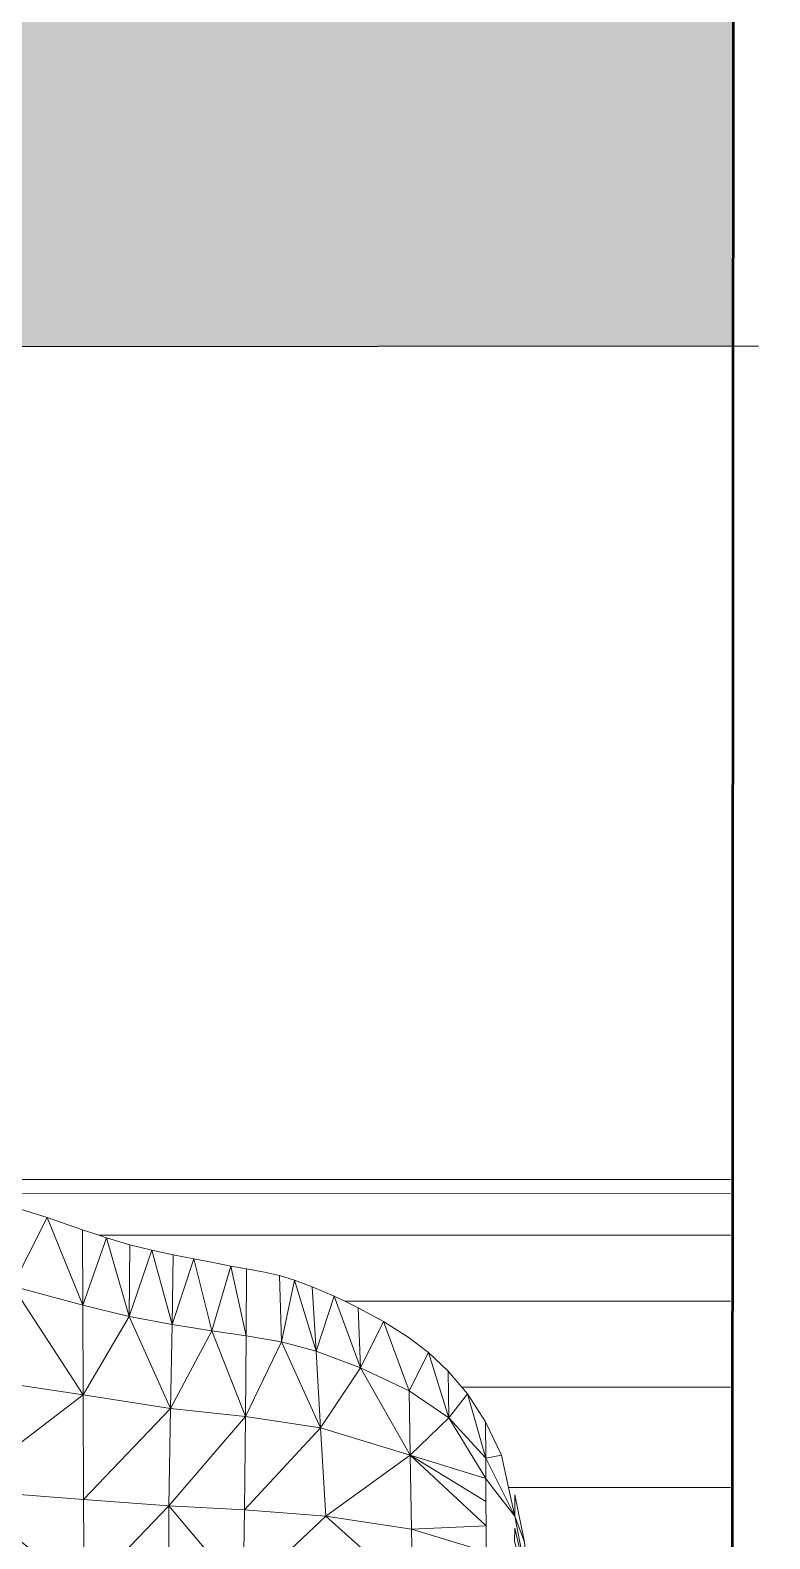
# Model space of a CAD drawing. Header units: centimetres. Extents: x -48696 to 156237, y -5617 to 29024.
# Drawn here: x 88712.89 to 88716.45, y 12981.5 to 12988.76 of the extents above; entities that cross this region are included whole.
import ezdxf

# ---------------------------------------------------------------- set-up
doc = ezdxf.new("R2010")
doc.units = ezdxf.units.CM
for name, color, linetype, lineweight in [('Moveis', 1, 'Continuous', 9), ('Parede Baixa', 5, 'Continuous', 50), ('Pisos Externos', 15, 'Continuous', 9)]:
    doc.layers.add(name, color=color, linetype=linetype, lineweight=lineweight)
doc.layers.add('Piso', color=55, linetype='Continuous')

# ---------------------------------------------------------------- blocks, each defined once
blk = doc.blocks.new('o')
at = {"layer": 'Moveis'}
blk.add_line((12552.0413, 3261.5202), (12555.278, 3261.5202), dxfattribs=at)
for points, invisible_edges in [([(12552.0413, 3261.5202), (12552.0907, 3279.4681), (12555.278, 3261.5202)], 3), ([(12552.0413, 3261.5202), (12552.0907, 3279.4681), (12555.278, 3261.5202)], 3), ([(12552.0413, 3261.5202), (12552.0907, 3279.4681), (12555.278, 3261.5202)], 3), ([(12552.0413, 3261.5202), (12552.0907, 3279.4681), (12555.278, 3261.5202)], 3), ([(12552.0413, 3261.5202), (12552.0907, 3279.4681), (12555.278, 3261.5202)], 3), ([(12552.0413, 3261.4563), (12555.278, 3261.5202), (12555.4803, 3261.4573)], 3), ([(12552.0413, 3261.2691), (12555.2938, 3261.4026), (12555.1252, 3261.3494)], 13), ([(12552.0413, 3261.2691), (12555.1252, 3261.3494), (12554.8924, 3261.2691)], 3), ([(12554.8924, 3261.2691), (12555.1252, 3261.3494), (12554.9651, 3261.2934)], 1), ([(12554.0769, 3261.087), (12554.8924, 3261.2691), (12554.1444, 3261.102)], 3), ([(12554.1444, 3261.102), (12554.8924, 3261.2691), (12554.2248, 3261.117)], 3), ([(12554.2248, 3261.117), (12554.8924, 3261.2691), (12554.2954, 3261.1303)], 3), ([(12554.2954, 3261.1303), (12554.8924, 3261.2691), (12554.3761, 3261.1456)], 3), ([(12554.3761, 3261.1456), (12554.8924, 3261.2691), (12554.4636, 3261.1624)], 3), ([(12554.4636, 3261.1624), (12554.8924, 3261.2691), (12554.5556, 3261.1807)], 3), ([(12554.5556, 3261.1807), (12554.8924, 3261.2691), (12554.6519, 3261.2017)], 3), ([(12554.6519, 3261.2017), (12554.8924, 3261.2691), (12554.7523, 3261.2267)], 3), ([(12554.7523, 3261.2267), (12554.8924, 3261.2691), (12554.8567, 3261.2571)], 1), ([(12554.8924, 3261.2691), (12554.964, 3260.9544), (12554.8567, 3261.2571)], 1), ([(12554.964, 3260.9544), (12554.8924, 3261.2691), (12554.9651, 3261.2934)], 1), ([(12554.2274, 3260.8145), (12554.0769, 3261.087), (12554.1444, 3261.102)], 13), ([(12554.2274, 3260.8145), (12554.1444, 3261.102), (12554.2248, 3261.117)], 1), ([(12554.3761, 3261.1456), (12554.3823, 3260.8377), (12554.2954, 3261.1303)], 1), ([(12554.3823, 3260.8377), (12554.3761, 3261.1456), (12554.4636, 3261.1624)], 1), ([(12552.0413, 3260.9712), (12554.0769, 3261.087), (12554.0092, 3261.0671)], 13), ([(12552.0413, 3260.9712), (12554.0092, 3261.0671), (12553.9286, 3261.037)], 13), ([(12552.0413, 3260.9712), (12553.9286, 3261.037), (12553.8305, 3260.9946)], 13), ([(12554.0769, 3261.087), (12554.2274, 3260.8145), (12554.067, 3260.7876)], 1), ([(12552.0413, 3260.9712), (12553.8305, 3260.9946), (12553.7822, 3260.9712)], 1), ([(12552.0413, 3260.583), (12553.7822, 3260.9712), (12553.7212, 3260.9416)], 13), ([(12553.7212, 3260.9416), (12553.8305, 3260.9946), (12553.7102, 3260.6706)], 1), ([(12553.8305, 3260.9946), (12553.7212, 3260.9416), (12553.7822, 3260.9712)], 1), ([(12552.0413, 3260.583), (12553.7212, 3260.9416), (12553.6074, 3260.8797)], 13), ([(12552.0413, 3260.583), (12553.6074, 3260.8797), (12553.4955, 3260.8096)], 13), ([(12553.4913, 3260.5666), (12553.4955, 3260.8096), (12553.6074, 3260.8797)], 1), ([(12552.0413, 3260.583), (12553.4955, 3260.8096), (12553.404, 3260.7405)], 13), ([(12553.4955, 3260.8096), (12553.4913, 3260.5666), (12553.404, 3260.7405)], 1), ([(12552.0413, 3260.583), (12553.404, 3260.7405), (12553.3147, 3260.6565)], 13), ([(12552.0413, 3260.583), (12553.3147, 3260.6565), (12553.253, 3260.583)], 1), ([(12552.0413, 3260.131), (12553.253, 3260.583), (12553.2278, 3260.5531)], 13), ([(12552.0413, 3260.131), (12553.2278, 3260.5531), (12553.1464, 3260.4272)], 13), ([(12552.0413, 3260.131), (12553.1464, 3260.4272), (12553.0739, 3260.2761)], 13), ([(12552.0413, 3260.131), (12553.0739, 3260.2761), (12553.0426, 3260.131)], 1), ([(12553.1457, 3260.2638), (12553.1145, 3260.131), (12553.0147, 3260.0018)], 1), ([(12553.0426, 3260.131), (12553.1457, 3260.2638), (12553.0147, 3260.0018)], 1), ([(12553.1457, 3260.2638), (12553.0426, 3260.131), (12553.0739, 3260.2761)], 1), ([(12553.1145, 3260.131), (12553.1457, 3260.2638), (12553.1453, 3260.171)], 1), ([(12552.0413, 3259.6459), (12553.0141, 3260.0972), (12552.9707, 3259.8836)], 13), ([(12553.0141, 3260.0972), (12553.0426, 3260.131), (12553.0147, 3260.0018)], 1)]:
    blk.add_3dface(points, dxfattribs=dict(at, invisible_edges=invisible_edges))
for points in [[(12555.2938, 3261.4026), (12555.2809, 3261.0391), (12555.1252, 3261.3494)], [(12555.2809, 3261.0391), (12554.964, 3260.9544), (12555.1252, 3261.3494)], [(12555.1252, 3261.3494), (12554.964, 3260.9544), (12554.9651, 3261.2934)], [(12554.8567, 3261.2571), (12554.7549, 3260.9021), (12554.7523, 3261.2267)], [(12554.964, 3260.9544), (12554.7549, 3260.9021), (12554.8567, 3261.2571)], [(12554.5612, 3260.8657), (12554.4636, 3261.1624), (12554.5556, 3261.1807)], [(12554.6519, 3261.2017), (12554.5612, 3260.8657), (12554.5556, 3261.1807)], [(12554.7549, 3260.9021), (12554.5612, 3260.8657), (12554.6519, 3261.2017)], [(12554.7549, 3260.9021), (12554.6519, 3261.2017), (12554.7523, 3261.2267)], [(12554.2954, 3261.1303), (12554.2274, 3260.8145), (12554.2248, 3261.117)], [(12554.3823, 3260.8377), (12554.2274, 3260.8145), (12554.2954, 3261.1303)], [(12554.5612, 3260.8657), (12554.3823, 3260.8377), (12554.4636, 3261.1624)], [(12553.9286, 3261.037), (12553.9113, 3260.7455), (12553.8305, 3260.9946)], [(12554.067, 3260.7876), (12553.9113, 3260.7455), (12554.0092, 3261.0671)], [(12554.0092, 3261.0671), (12553.9113, 3260.7455), (12553.9286, 3261.037)], [(12554.0769, 3261.087), (12554.067, 3260.7876), (12554.0092, 3261.0671)], [(12555.2809, 3261.0391), (12554.9627, 3260.5486), (12554.964, 3260.9544)], [(12555.5727, 3260.6411), (12554.9627, 3260.5486), (12555.2809, 3261.0391)], [(12553.9113, 3260.7455), (12553.7102, 3260.6706), (12553.8305, 3260.9946)], [(12553.7212, 3260.9416), (12553.7102, 3260.6706), (12553.6074, 3260.8797)], [(12554.7549, 3260.9021), (12554.5679, 3260.4878), (12554.5612, 3260.8657)], [(12554.9627, 3260.5486), (12554.5679, 3260.4878), (12554.7549, 3260.9021)], [(12554.964, 3260.9544), (12554.9627, 3260.5486), (12554.7549, 3260.9021)], [(12553.7102, 3260.6706), (12553.4913, 3260.5666), (12553.6074, 3260.8797)], [(12554.3823, 3260.8377), (12554.2306, 3260.4518), (12554.2274, 3260.8145)], [(12554.5679, 3260.4878), (12554.2306, 3260.4518), (12554.3823, 3260.8377)], [(12554.5679, 3260.4878), (12554.3823, 3260.8377), (12554.5612, 3260.8657)], [(12554.067, 3260.7876), (12553.8909, 3260.3994), (12553.9113, 3260.7455)], [(12554.2306, 3260.4518), (12553.8909, 3260.3994), (12554.067, 3260.7876)], [(12554.2306, 3260.4518), (12554.067, 3260.7876), (12554.2274, 3260.8145)], [(12553.404, 3260.7405), (12553.3123, 3260.445), (12553.3147, 3260.6565)], [(12553.4913, 3260.5666), (12553.3123, 3260.445), (12553.404, 3260.7405)], [(12553.9113, 3260.7455), (12553.8909, 3260.3994), (12553.7102, 3260.6706)], [(12553.7102, 3260.6706), (12553.4863, 3260.2769), (12553.4913, 3260.5666)], [(12553.8909, 3260.3994), (12553.4863, 3260.2769), (12553.7102, 3260.6706)], [(12555.5727, 3260.6411), (12555.5235, 3260.1203), (12554.9627, 3260.5486)], [(12553.2278, 3260.5531), (12553.1457, 3260.2638), (12553.1464, 3260.4272)], [(12553.3123, 3260.445), (12553.1457, 3260.2638), (12553.2278, 3260.5531)], [(12553.4913, 3260.5666), (12553.4863, 3260.2769), (12553.3123, 3260.445)], [(12554.5757, 3260.0476), (12554.2306, 3260.4518), (12554.5679, 3260.4878)], [(12554.9627, 3260.5486), (12554.9611, 3260.0768), (12554.5679, 3260.4878)], [(12554.9611, 3260.0768), (12554.5757, 3260.0476), (12554.5679, 3260.4878)], [(12555.5235, 3260.1203), (12554.9611, 3260.0768), (12554.9627, 3260.5486)], [(12553.4863, 3260.2769), (12553.1453, 3260.171), (12553.3123, 3260.445)], [(12553.3123, 3260.445), (12553.1453, 3260.171), (12553.1457, 3260.2638)], [(12554.2343, 3260.0297), (12553.8909, 3260.3994), (12554.2306, 3260.4518)], [(12554.5757, 3260.0476), (12554.2343, 3260.0297), (12554.2306, 3260.4518)], [(12553.8909, 3260.3994), (12553.8673, 3260.0011), (12553.4863, 3260.2769)], [(12554.2343, 3260.0297), (12553.8673, 3260.0011), (12553.8909, 3260.3994)], [(12553.4863, 3260.2769), (12553.1444, 3259.9573), (12553.1449, 3260.0681)], [(12553.4863, 3260.2769), (12553.4806, 3259.9421), (12553.1444, 3259.9573)], [(12553.4863, 3260.2769), (12553.1449, 3260.0681), (12553.1453, 3260.171)], [(12553.8673, 3260.0011), (12553.4806, 3259.9421), (12553.4863, 3260.2769)], [(12554.9611, 3260.0768), (12554.9582, 3259.6499), (12554.5757, 3260.0476)], [(12555.5235, 3260.1203), (12554.9582, 3259.6499), (12554.9611, 3260.0768)], [(12555.5235, 3259.6499), (12554.9582, 3259.6499), (12555.5235, 3260.1203)], [(12554.2411, 3259.6499), (12553.8673, 3260.0011), (12554.2343, 3260.0297)], [(12554.5757, 3260.0476), (12554.2411, 3259.6499), (12554.2343, 3260.0297)], [(12554.5757, 3259.6499), (12554.2411, 3259.6499), (12554.5757, 3260.0476)], [(12554.9582, 3259.6499), (12554.5757, 3259.6499), (12554.5757, 3260.0476)], [(12553.0147, 3260.0018), (12552.9473, 3259.6499), (12552.9707, 3259.8836)], [(12553.0154, 3259.8869), (12552.9473, 3259.6499), (12553.015, 3259.9474)], [(12553.4806, 3259.9421), (12553.144, 3259.8406), (12553.1444, 3259.9573)], [(12553.4806, 3259.9421), (12553.4754, 3259.6499), (12553.144, 3259.8406)], [(12553.8673, 3260.0011), (12553.4754, 3259.6499), (12553.4806, 3259.9421)], [(12554.2411, 3259.6499), (12553.4754, 3259.6499), (12553.8673, 3260.0011)]]:
    blk.add_3dface(points, dxfattribs=at)

msp = doc.modelspace()

# ---------------------------------------------------------------- hatches: boundary and pattern name
at = {"layer": 'Piso'}
h = msp.add_hatch(dxfattribs=at)
h.set_pattern_fill('ANSI37', color=256, scale=13.333333, angle=45)
h.set_pattern_definition([(90, (107309.408, -5346.1), (-42.33333, 3e-14), []), (180, (107309.408, -5346.1), (-3e-14, -42.33333), [])])
edge = h.paths.add_edge_path()
edge.add_line((88716.39943, 12987.23998), (88556.25896, 12987.11077))
edge.add_line((88556.25896, 12987.11077), (88556.18834, 12925.61088))
edge.add_line((88556.18834, 12925.61088), (88558.21646, 12925.60856))
edge.add_line((88558.21646, 12925.60856), (88558.20725, 12917.58448))
edge.add_line((88558.20725, 12917.58448), (88553.20728, 12917.6143))
edge.add_line((88553.20728, 12917.6143), (88553.16285, 12836.11431))
edge.add_line((88553.16285, 12836.11431), (88553.16228, 12835.61431))
edge.add_line((88553.16228, 12835.61431), (88556.16228, 12835.61087))
edge.add_line((88556.16228, 12835.61087), (88556.16572, 12838.61087))
edge.add_line((88556.16572, 12838.61087), (88628.66567, 12838.52762))
edge.add_line((88628.66567, 12838.52762), (88628.66969, 12842.02762))
edge.add_line((88628.66969, 12842.02762), (88625.6489, 12842.11456))
edge.add_line((88625.6489, 12842.11456), (88625.6489, 12847.76356))
edge.add_line((88625.6489, 12847.76356), (88633.63593, 12847.76356))
edge.add_line((88633.63593, 12847.76356), (88633.98104, 12847.28934))
edge.add_line((88633.98104, 12847.28934), (88633.98104, 12841.84115))
edge.add_line((88633.98104, 12841.84115), (88631.16969, 12842.02475))
edge.add_line((88631.16969, 12842.02475), (88631.16969, 12838.52475))
edge.add_line((88631.16969, 12838.52475), (88635.16572, 12838.61087))
edge.add_line((88635.16572, 12838.61087), (88635.16222, 12835.52016))
edge.add_line((88635.16222, 12835.52016), (88631.16223, 12835.52475))
edge.add_line((88631.16223, 12835.52475), (88631.15821, 12832.02475))
edge.add_line((88631.15821, 12832.02475), (88633.89964, 12832.03478))
edge.add_line((88633.89964, 12832.03478), (88633.65476, 12829.02189))
edge.add_line((88633.65476, 12829.02189), (88633.65476, 12826.39315))
edge.add_line((88633.65476, 12826.39315), (88625.92324, 12826.39315))
edge.add_line((88625.92324, 12826.39315), (88626.15477, 12829.0305))
edge.add_line((88626.15477, 12829.0305), (88626.15477, 12832.27499))
edge.add_line((88626.15477, 12832.27499), (88628.65821, 12832.02762))
edge.add_line((88628.65821, 12832.02762), (88628.66223, 12835.52762))
edge.add_line((88628.66223, 12835.52762), (88558.16227, 12835.60857))
edge.add_line((88558.16227, 12835.60857), (88558.15079, 12825.60858))
edge.add_line((88558.15079, 12825.60858), (88556.15503, 12825.60974))
edge.add_line((88556.15503, 12825.60974), (88556.15416, 12824.11087))
edge.add_line((88556.15416, 12824.11087), (88666.0803, 12824.06312))
edge.add_line((88666.0803, 12824.06312), (88666.12732, 12904.6682))
edge.add_line((88666.12732, 12904.6682), (88712.02909, 12904.6682))
edge.add_line((88712.02909, 12904.6682), (88711.9417, 12906.61073))
edge.add_line((88711.9417, 12906.61073), (88710.30697, 12907.35492))
edge.add_line((88710.30697, 12907.35492), (88710.53816, 12925.15884))
edge.add_line((88710.53816, 12925.15884), (88714.60714, 12925.106))
edge.add_line((88714.60714, 12925.106), (88713.60559, 12920.52145))
edge.add_line((88713.60559, 12920.52145), (88712.02909, 12908.9959))
edge.add_line((88712.02909, 12908.9959), (88716.23285, 12908.9959))
edge.add_line((88716.23285, 12908.9959), (88716.25083, 12939.81892))
edge.add_line((88716.25083, 12939.81892), (88711.84101, 12939.81892))
edge.add_line((88711.84101, 12939.81892), (88711.84101, 12942.10199))
edge.add_line((88711.84101, 12942.10199), (88708.89505, 12942.10199))
edge.add_line((88708.89505, 12942.10199), (88708.89505, 12926.68647))
edge.add_line((88708.89505, 12926.68647), (88657.25129, 12925.04136))
edge.add_line((88657.25129, 12925.04136), (88651.4298, 12930.31531))
edge.add_line((88651.4298, 12930.31531), (88649.66997, 12938.56428))
edge.add_line((88649.66997, 12938.56428), (88649.66997, 12964.39305))
edge.add_line((88649.66997, 12964.39305), (88662.80192, 12968.31471))
edge.add_line((88662.80192, 12968.31471), (88708.89505, 12965.64462))
edge.add_line((88708.89505, 12965.64462), (88708.89505, 12948.27545))
edge.add_line((88708.89505, 12948.27545), (88711.03168, 12948.37294))
edge.add_line((88711.03168, 12948.37294), (88711.05017, 12950.26695))
edge.add_line((88711.05017, 12950.26695), (88713.16171, 12950.24633))
edge.add_line((88713.16171, 12950.24633), (88713.17989, 12952.87539))
edge.add_line((88713.17989, 12952.87539), (88716.25798, 12952.07667))
edge.add_line((88716.25798, 12952.07667), (88716.26944, 12971.72073))
edge.add_line((88716.26944, 12971.72073), (88711.33916, 12971.72361))
edge.add_line((88711.33916, 12971.72361), (88711.33857, 12970.70377))
edge.add_line((88711.33857, 12970.70377), (88709.19612, 12971.29258))
edge.add_line((88709.19612, 12971.29258), (88706.51727, 12978.30324))
edge.add_line((88706.51727, 12978.30324), (88706.51727, 12985.34005))
edge.add_line((88706.51727, 12985.34005), (88716.27738, 12985.33436))
edge.add_line((88716.27738, 12985.33436), (88716.27849, 12987.23988))
at = {"layer": 'Pisos Externos'}
h = msp.add_hatch(dxfattribs=at)
h.set_pattern_fill('AR-SAND', color=256, scale=0.05, angle=135)
h.set_pattern_definition([(172.5, (104600.8725, 683.3967), (-1.67376745, -1.78690674), [0, -1.9304, 0, -2.159, 0, -2.06375]), (142.5, (104600.8725, 683.3967), (-4.12366426, -0.94505464), [0, -1.0414, 0, -1.7399, 0, -0.66675]), (102.5, (104601.977, 682.2921), (-2.80166156, 2.79149913), [0, -0.635, 0, -2.286, 0, -2.9845]), (92.5, (104601.977, 682.292), (-3.4877539, 1.91140555), [0, -0.3175, 0, -1.4986, 0, -1.7145])])
h.paths.add_polyline_path([(88635.01718, 12992.86564), (88710.06383, 12992.82187), (88711.26082, 12992.82187), (88711.26082, 12993.1152), (88711.341, 12993.1152), (88711.43611, 12993.1152), (88711.56006, 12993.1152), (88711.70441, 12993.1152), (88711.85931, 12993.1152), (88712.01421, 12993.1152), (88712.15856, 12993.1152), (88712.28251, 12993.1152), (88712.37762, 12993.1152), (88712.43741, 12993.1152), (88712.4578, 12993.1152), (88712.4578, 12992.82187), (88713.65479, 12992.82187), (88713.65479, 12993.1152), (88713.73497, 12993.1152), (88713.83009, 12993.1152), (88713.95404, 12993.1152), (88714.09838, 12993.1152), (88714.25329, 12993.1152), (88714.40819, 12993.1152), (88714.55253, 12993.1152), (88714.67648, 12993.1152), (88714.7716, 12993.1152), (88714.83139, 12993.1152), (88714.85178, 12993.1152), (88714.85178, 12992.82187), (88716.28175, 12992.82187), (88716.28257, 12994.23989), (88556.25331, 12994.11077), (88556.25186, 12991.63262), (88559.52816, 12991.63071), (88559.52816, 12992.27458), (88559.52816, 12993.60792), (88560.19482, 12993.60792), (88560.19482, 12992.27458), (88560.19482, 12991.63032), (88637.51643, 12991.58522), (88637.51604, 12990.90887), (88560.19482, 12990.89952), (88560.19482, 12990.2375), (88560.19482, 12988.90416), (88559.52816, 12988.90416), (88559.52816, 12990.2375), (88559.52816, 12990.89944), (88556.25144, 12990.89904), (88556.24923, 12987.11076), (88716.27849, 12987.23988), (88716.2807, 12991.02501), (88715.95697, 12991.02501), (88715.95697, 12991.82498), (88714.52342, 12991.82498), (88714.52342, 12991.53174), (88714.51178, 12991.53174), (88714.42992, 12991.53174), (88714.37236, 12991.53174), (88714.31252, 12991.53174), (88714.25329, 12991.53174), (88714.19405, 12991.53174), (88714.13421, 12991.53174), (88714.07665, 12991.53174), (88714.02776, 12991.53174), (88713.98315, 12991.53174), (88713.98315, 12991.82498), (88712.12945, 12991.82498), (88712.12945, 12991.53174), (88712.11781, 12991.53174), (88712.08484, 12991.53174), (88712.03595, 12991.53174), (88711.97839, 12991.53174), (88711.91854, 12991.53174), (88711.85931, 12991.53174), (88711.80008, 12991.53174), (88711.74024, 12991.53174), (88711.68267, 12991.53174), (88711.63378, 12991.53174), (88711.58917, 12991.53174), (88711.58917, 12991.82498), (88710.06383, 12991.82498), (88710.06383, 12992.11821), (88635.01677, 12992.16198)])

# ---------------------------------------------------------------- linework, layer by layer
at = {"layer": 'Parede Baixa'}
msp.add_line((88716.18329, 12824.01754), (88716.45464, 13289.24434), dxfattribs=at)
at = {"layer": 'Piso'}
msp.add_line((88556.25896, 12987.11077), (88716.39943, 12987.23998), dxfattribs=at)

# ---------------------------------------------------------------- block references
at = {"layer": 'Parede Baixa', "xscale": -1.066666666666667, "yscale": 1.066666666666667, "zscale": 1.066666666666667}
msp.add_blockref('o', (102105.10925, 9504.27115), dxfattribs=at)

doc.saveas('drawing.dxf')
